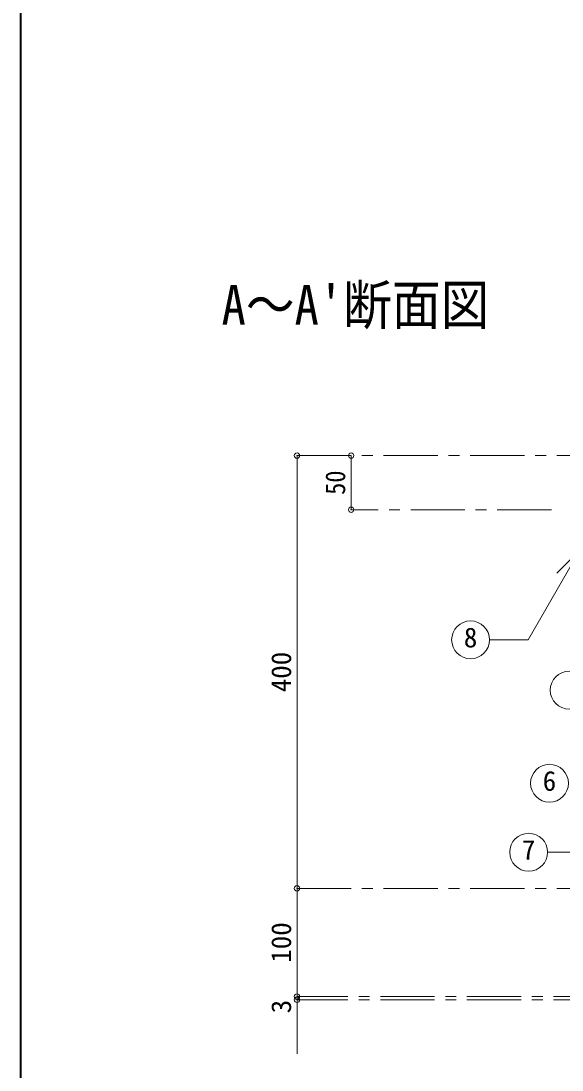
# Model space of a CAD drawing. Units: millimetres at full size, sheet at 1:10; details may follow other scales. Extents: x -2114 to 1936, y -1399 to 1411.
# Drawn here: x -2114 to -1614, y -872 to 98 of the extents above; entities that cross this region are included whole.
import ezdxf
from ezdxf.enums import TextEntityAlignment as Align

# ---------------------------------------------------------------- set-up
doc = ezdxf.new("R2010")
doc.units = ezdxf.units.MM
doc.header["$LTSCALE"] = 10
doc.header["$PDMODE"] = 32
doc.header["$PDSIZE"] = 5
doc.linetypes.add('CHAIN1', pattern=[8, 5, -1, 1, -1])
doc.layers.add('0-0_ﾚｲﾔ1', color=4, linetype='Continuous', lineweight=9)
doc.styles.add('ＭＳ ゴシック', font='')
doc.styles.get('ＭＳ ゴシック').set_extended_font_data('MS Gothic')

msp = doc.modelspace()

# ---------------------------------------------------------------- linework, layer by layer
at = {"layer": '0-0_ﾚｲﾔ1', "linetype": 'CHAIN1'}
for p, q in [((-1858.92, -303.64), (-1283.67, -303.64)), ((-1623.92, -353.64), (-1808.92, -353.64)), ((-1858.92, -703.64), (-1290.17, -703.64)), ((-1491.92, -803.64), (-1858.92, -803.64)), ((-1491.92, -806.64), (-1858.92, -806.64))]:
    msp.add_line(p, q, dxfattribs=at)
at = {"layer": '0-0_ﾚｲﾔ1'}
for p, q in [((-1858.92, -303.64), (-1858.92, -703.64)), ((-1808.92, -303.64), (-1808.92, -353.64)), ((-1858.92, -703.64), (-1858.92, -803.64)), ((-1858.92, -856.64), (-1858.92, -803.64))]:
    msp.add_line(p, q, dxfattribs=at)
at = {"layer": '0-0_ﾚｲﾔ1', "color": 7, "lineweight": 18}
msp.add_line((-1597.63, -391), (-1618.84, -412.21), dxfattribs=at)
at = {"layer": '0-0_ﾚｲﾔ1', "color": 1, "lineweight": 40}
msp.add_lwpolyline([(1936.08, -1398.64), (-2113.92, -1398.64), (-2113.92, 1411.36)], dxfattribs=at)
at = {"layer": '0-0_ﾚｲﾔ1', "color": 7, "lineweight": 18}
for points in [[(-1597.63, -391), (-1645.51, -473.92), (-1681.09, -473.92)], [(-1528.58, -617.19), (-1581.63, -670.24), (-1627.45, -670.24)]]:
    msp.add_lwpolyline(points, dxfattribs=at)
for centre in [(-1698.59, -473.92), (-1607.51, -520.47), (-1625.73, -606.49), (-1644.95, -670.24)]:
    msp.add_circle(centre, 17.5, dxfattribs=at)
at = {"layer": '0-0_ﾚｲﾔ1', "color": 1}
for p in [(-1858.92, -303.64), (-1808.92, -303.64), (-1808.92, -353.64), (-1858.92, -703.64), (-1858.92, -803.64), (-1858.92, -806.64)]:
    msp.add_point(p, dxfattribs=at)

# ---------------------------------------------------------------- texts
at = {"layer": '0-0_ﾚｲﾔ1', "color": 7, "style": 'ＭＳ ゴシック', "width": 0.9}
msp.add_text("A～A'断面図", height=36.66, dxfattribs=at).set_placement((-1928.67, -193.64), align=Align.BOTTOM_LEFT)
msp.add_text('50', height=18.33, rotation=90, dxfattribs=at).set_placement((-1808.92, -339.89), align=Align.BOTTOM_LEFT)
at = {"layer": '0-0_ﾚｲﾔ1', "color": 7, "style": 'ＭＳ ゴシック'}
for s, p in [('8', (-1704.84, -486.42)), ('6', (-1631.98, -618.99)), ('7', (-1651.2, -682.74))]:
    msp.add_text(s, height=18.33, dxfattribs=at).set_placement(p, align=Align.BOTTOM_LEFT)
for s, p in [('400', (-1858.92, -522.39)), ('100', (-1858.92, -772.39)), ('3', (-1858.92, -819.14))]:
    msp.add_text(s, height=18.33, rotation=90, dxfattribs=at).set_placement(p, align=Align.BOTTOM_LEFT)

doc.saveas('drawing.dxf')
